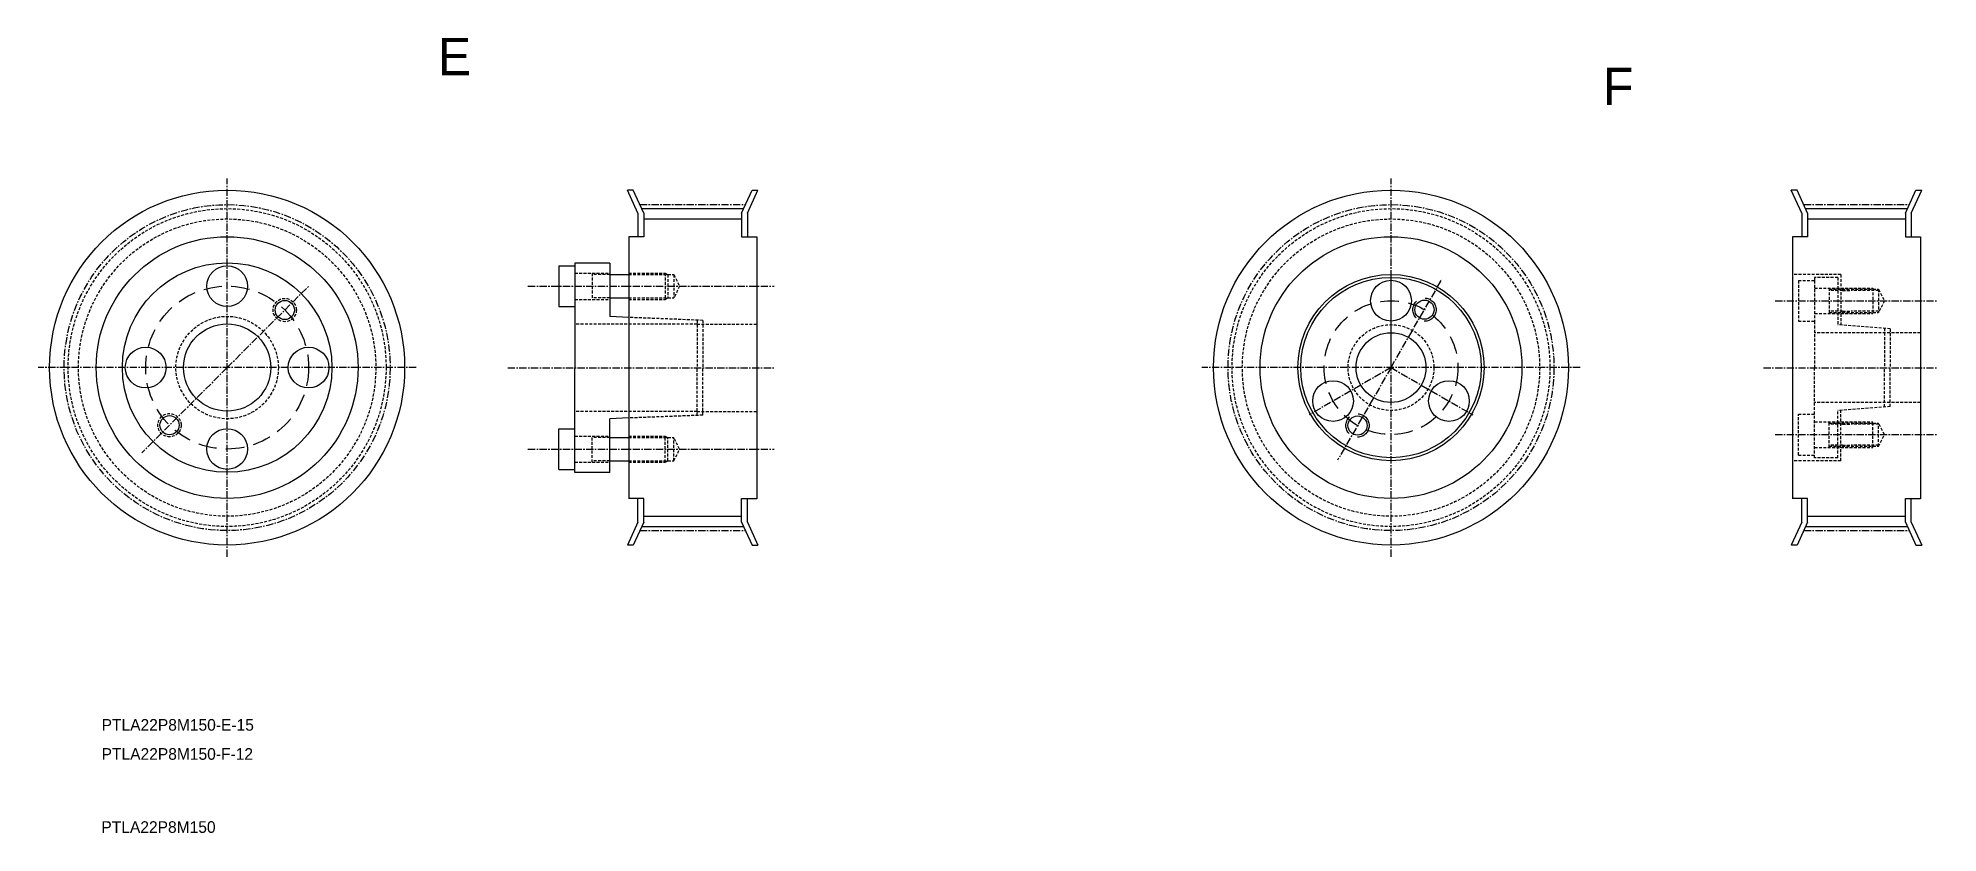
# Model space of a CAD drawing. Extents: x -275 to 51, y 877 to 1013.
import ezdxf

# ---------------------------------------------------------------- set-up
doc = ezdxf.new("R2010")
doc.units = 0
for name, pattern in [('CENTER', [2, 1.25, -0.25, 0.25, -0.25]), ('CENTER2', [28.575, 19.05, -3.175, 3.175, -3.175]), ('DASHED', [0.75, 0.5, -0.25]), ('HIDDEN2', [4.7625, 3.175, -1.5875])]:
    doc.linetypes.add(name, pattern=pattern)
doc.layers.get('0').update_dxf_attribs({"linetype": 'CONTINUOUS'})
doc.layers.add('CENTER', color=1, linetype='CENTER')

# ---------------------------------------------------------------- blocks, each defined once
blk = doc.blocks.new('*U22')
at = {"color": 7, "linetype": 'CENTER'}
blk.add_text('E', height=6.4, dxfattribs=at).set_placement((-206.61, 1006.78))
blk = doc.blocks.new('*U23')
at = {"color": 7, "linetype": 'CENTER'}
blk.add_text('F', height=6.4, dxfattribs=at).set_placement((-6.39, 1001.66))
blk = doc.blocks.new('*U24')
at = {"color": 7, "linetype": 'CENTER'}
blk.add_text('PTLA22P8M150', height=2, dxfattribs=at).set_placement((-264.43, 876.56))

msp = doc.modelspace()

# ---------------------------------------------------------------- linework, layer by layer
at = {"color": 1, "linetype": 'CENTER'}
for p, q in [((-242.82, 924.03), (-242.82, 989.03)), ((-42.82, 924.03), (-42.82, 989.03)), ((-242.82, 956.53), (-228.71, 970.63)), ((-42.82, 956.53), (-34.07, 971.69)), ((-210.32, 956.53), (-275.32, 956.53)), ((-242.82, 956.53), (-257.46, 941.89)), ((-10.32, 956.53), (-75.32, 956.53)), ((-42.82, 956.53), (-56.87, 948.41)), ((-42.82, 956.53), (-52.02, 940.6)), ((-42.82, 956.53), (-28.77, 948.41))]:
    msp.add_line(p, q, dxfattribs=at)
at = {"color": 7, "linetype": 'CONTINUOUS'}
for p, q in [((-173.03, 987.03), (-174.03, 987.03)), ((-172.22, 983.08), (-174.03, 987.03)), ((-171.22, 983.08), (-173.03, 987.03)), ((-154.42, 983.08), (-152.61, 987.03)), ((-153.42, 983.08), (-151.61, 987.03)), ((-152.61, 987.03), (-151.61, 987.03)), ((26.97, 987.03), (25.97, 987.03)), ((27.78, 983.08), (25.97, 987.03)), ((28.78, 983.08), (26.97, 987.03)), ((45.58, 983.08), (47.39, 987.03)), ((46.58, 983.08), (48.39, 987.03)), ((47.39, 987.03), (48.39, 987.03)), ((-172.22, 983.08), (-172.22, 979.03)), ((-171.58, 983.85), (-154.07, 983.85)), ((-171.22, 983.08), (-171.22, 979.03)), ((-154.42, 983.08), (-154.42, 979.03)), ((-153.42, 983.08), (-153.42, 979.03)), ((27.78, 983.08), (27.78, 979.03)), ((28.42, 983.85), (45.93, 983.85)), ((28.78, 983.08), (28.78, 979.03)), ((45.58, 983.08), (45.58, 979.03)), ((46.58, 983.08), (46.58, 979.03)), ((-171.22, 982.08), (-154.42, 982.08)), ((28.78, 982.08), (45.58, 982.08)), ((-171.22, 979.03), (-173.82, 979.03)), ((-173.82, 979.03), (-173.82, 933.98)), ((-154.42, 979.03), (-153.42, 979.03)), ((-153.92, 979.03), (-151.82, 979.03)), ((-151.82, 979.03), (-151.82, 933.98)), ((26.18, 979.03), (26.18, 933.98)), ((28.78, 979.03), (26.18, 979.03)), ((45.58, 979.03), (46.58, 979.03)), ((46.08, 979.03), (48.18, 979.03)), ((48.18, 979.03), (48.18, 933.98)), ((-185.82, 974), (-183.07, 974)), ((-185.82, 974), (-185.82, 967)), ((-183.07, 974.5), (-183.07, 968)), ((-177.07, 974.5), (-183.07, 974.5)), ((-183.07, 974.5), (-183.07, 974)), ((-183.07, 974), (-183.07, 967)), ((-183.07, 974), (-183.07, 969.05)), ((-177.07, 974.5), (-177.07, 969.05)), ((-177.07, 974.5), (-177.07, 968)), ((-177.07, 972.5), (-173.82, 972.5)), ((-185.82, 967), (-183.07, 967)), ((-183.07, 969.05), (-183.07, 956.5)), ((-177.07, 968.8), (-177.07, 965.3)), ((-177.07, 968.5), (-173.82, 968.5)), ((-173.82, 965.14), (-177.07, 965.3)), ((-183.07, 943.95), (-183.07, 956.5)), ((-173.82, 947.87), (-177.07, 947.7)), ((-177.07, 944.2), (-177.07, 947.7)), ((-185.82, 946), (-183.07, 946)), ((-185.82, 939), (-185.82, 946)), ((-183.07, 939), (-183.07, 946)), ((-183.07, 938.5), (-183.07, 945)), ((-183.07, 939), (-183.07, 943.95)), ((-177.07, 938.5), (-177.07, 945)), ((-177.07, 944.5), (-173.82, 944.5)), ((-177.07, 938.5), (-177.07, 943.95)), ((-177.07, 940.5), (-173.82, 940.5)), ((-185.82, 939), (-183.07, 939)), ((-183.07, 938.5), (-183.07, 939)), ((-177.07, 938.5), (-183.07, 938.5)), ((-171.22, 934.03), (-173.82, 934.03)), ((-172.22, 929.97), (-172.22, 934.03)), ((-171.22, 929.97), (-171.22, 934.03)), ((-154.42, 929.97), (-154.42, 934.03)), ((-154.42, 934.03), (-153.42, 934.03)), ((-153.92, 934.03), (-151.82, 934.03)), ((-153.42, 929.97), (-153.42, 934.03)), ((28.78, 934.03), (26.18, 934.03)), ((27.78, 929.97), (27.78, 934.03)), ((28.78, 929.97), (28.78, 934.03)), ((45.58, 934.03), (46.58, 934.03)), ((45.58, 929.97), (45.58, 934.03)), ((46.08, 934.03), (48.18, 934.03)), ((46.58, 929.97), (46.58, 934.03)), ((-171.22, 930.97), (-154.42, 930.97)), ((28.78, 930.97), (45.58, 930.97)), ((-172.22, 929.97), (-174.03, 926.03)), ((-171.22, 929.97), (-173.03, 926.03)), ((-171.58, 929.2), (-154.07, 929.2)), ((-154.42, 929.97), (-152.61, 926.03)), ((-153.42, 929.97), (-151.61, 926.03)), ((27.78, 929.97), (25.97, 926.03)), ((28.78, 929.97), (26.97, 926.03)), ((28.42, 929.2), (45.93, 929.2)), ((45.58, 929.97), (47.39, 926.03)), ((46.58, 929.97), (48.39, 926.03)), ((-173.03, 926.03), (-174.03, 926.03)), ((-152.61, 926.03), (-151.61, 926.03)), ((26.97, 926.03), (25.97, 926.03)), ((47.39, 926.03), (48.39, 926.03))]:
    msp.add_line(p, q, dxfattribs=at)
at = {"color": 3, "linetype": 'DASHED'}
for p, q in [((-183.07, 972.75), (-177.07, 972.75)), ((-180.07, 972.75), (-180.07, 968.25)), ((-177.07, 972.5), (-180.07, 972.5)), ((-173.82, 972.75), (-167.57, 972.75)), ((-173.82, 972.5), (-166.07, 972.5)), ((-167.57, 972.75), (-167.57, 968.25)), ((-167.57, 972.75), (-167.07, 972.5)), ((-167.07, 972.5), (-167.07, 968.5)), ((-166.07, 972.5), (-166.07, 968.5)), ((-166.07, 972.5), (-165.07, 970.5)), ((-165.07, 970.5), (-166.07, 968.5)), ((34.48, 972.5), (26.18, 972.5)), ((27.18, 971.5), (27.18, 964.5)), ((27.18, 971.5), (29.98, 971.5)), ((33.98, 972), (29.98, 972)), ((29.98, 972), (29.98, 971.5)), ((29.98, 971.5), (29.98, 964.5)), ((29.98, 970.2), (39.98, 970.2)), ((32.48, 970.2), (32.48, 965.8)), ((32.48, 970), (40.98, 970)), ((34.78, 969.8), (32.48, 969.8)), ((33.98, 972), (33.98, 963.88)), ((34.48, 972.5), (34.48, 963.84)), ((34.78, 969.8), (36.28, 969.8)), ((40.98, 969.8), (36.28, 969.8)), ((39.98, 970.2), (39.98, 965.8)), ((40.98, 970), (40.98, 966)), ((40.98, 970), (41.98, 968)), ((-183.07, 968.25), (-177.07, 968.25)), ((-177.07, 968.5), (-180.07, 968.5)), ((-173.82, 968.5), (-166.07, 968.5)), ((-173.82, 968.25), (-167.57, 968.25)), ((-167.57, 968.25), (-167.07, 968.5)), ((41.98, 968), (40.98, 966)), ((-162.07, 964), (-183.07, 964)), ((-161.07, 964.65), (-173.82, 965.14)), ((-162.07, 964.69), (-162.07, 956.5)), ((-162.07, 964), (-151.82, 964)), ((-161.07, 964.65), (-161.07, 956.5)), ((27.18, 964.5), (29.98, 964.5)), ((29.98, 965.8), (39.98, 965.8)), ((29.98, 964.5), (29.98, 956.5)), ((34.78, 966.2), (32.48, 966.2)), ((32.48, 966), (40.98, 966)), ((42.98, 963.19), (33.98, 963.88)), ((34.78, 966.2), (36.28, 966.2)), ((40.98, 966.2), (36.28, 966.2)), ((41.98, 963.27), (41.98, 956.5)), ((42.98, 963.19), (42.98, 956.5)), ((48.18, 962.5), (29.98, 962.5)), ((-162.07, 948.31), (-162.07, 956.5)), ((-161.07, 948.35), (-161.07, 956.5)), ((29.98, 948.5), (29.98, 956.5)), ((41.98, 949.74), (41.98, 956.5)), ((42.98, 949.82), (42.98, 956.5)), ((48.18, 950.5), (29.98, 950.5)), ((-162.07, 949), (-183.07, 949)), ((-161.07, 948.35), (-173.82, 947.86)), ((-162.07, 949), (-151.82, 949)), ((27.18, 941.5), (27.18, 948.5)), ((27.18, 948.5), (29.98, 948.5)), ((29.98, 941), (29.98, 948.5)), ((29.98, 947.2), (39.98, 947.2)), ((32.48, 942.8), (32.48, 947.2)), ((32.48, 947), (40.98, 947)), ((42.98, 949.82), (33.98, 949.13)), ((33.98, 941), (33.98, 949.13)), ((34.48, 940.5), (34.48, 949.17)), ((39.98, 942.8), (39.98, 947.2)), ((40.98, 943), (40.98, 947)), ((41.98, 945), (40.98, 947)), ((-183.07, 944.75), (-177.07, 944.75)), ((-180.07, 940.25), (-180.07, 944.75)), ((-177.07, 944.5), (-180.07, 944.5)), ((-173.82, 944.75), (-167.57, 944.75)), ((-173.82, 944.5), (-166.07, 944.5)), ((-167.57, 944.75), (-167.07, 944.5)), ((-167.57, 940.25), (-167.57, 944.75)), ((-167.07, 940.5), (-167.07, 944.5)), ((-165.07, 942.5), (-166.07, 944.5)), ((-166.07, 940.5), (-166.07, 944.5)), ((34.78, 946.8), (32.48, 946.8)), ((34.78, 946.8), (36.28, 946.8)), ((40.98, 946.8), (36.28, 946.8)), ((40.98, 943), (41.98, 945)), ((-177.07, 940.5), (-180.07, 940.5)), ((-173.82, 940.5), (-166.07, 940.5)), ((-167.57, 940.25), (-167.07, 940.5)), ((-166.07, 940.5), (-165.07, 942.5)), ((34.48, 940.5), (26.18, 940.5)), ((27.18, 941.5), (29.98, 941.5)), ((29.98, 942.8), (39.98, 942.8)), ((33.98, 941), (29.98, 941)), ((34.78, 943.2), (32.48, 943.2)), ((32.48, 943), (40.98, 943)), ((34.78, 943.2), (36.28, 943.2)), ((40.98, 943.2), (36.28, 943.2)), ((-183.07, 940.25), (-177.07, 940.25)), ((-173.82, 940.25), (-167.57, 940.25))]:
    msp.add_line(p, q, dxfattribs=at)
at = {"color": 1, "linetype": 'CENTER2'}
msp.add_line((-42.82, 956.53), (-42.82, 972.75), dxfattribs=at)
at = {"color": 7, "linetype": 'CONTINUOUS'}
for centre, radius in [((-242.82, 956.53), 30.5), ((-42.82, 956.53), 30.5), ((-242.82, 956.53), 22.5), ((-42.82, 956.53), 22.5), ((-242.82, 956.53), 18), ((-242.82, 970.53), 3.5), ((-42.82, 956.53), 16), ((-42.82, 956.53), 15.5), ((-42.82, 968.03), 3.5), ((-242.82, 956.53), 7.5), ((-256.82, 956.53), 3.5), ((-228.82, 956.53), 3.5), ((-42.82, 956.53), 6), ((-52.78, 950.78), 3.5), ((-32.86, 950.78), 3.5), ((-242.82, 942.53), 3.5)]:
    msp.add_circle(centre, radius, dxfattribs=at)
at = {"color": 1, "linetype": 'CENTER'}
for centre in [(-242.82, 956.53), (-42.82, 956.53)]:
    msp.add_circle(centre, 28.01, dxfattribs=at)
at = {"color": 3, "linetype": 'DASHED'}
for centre, radius in [((-242.82, 956.53), 27.32), ((-42.82, 956.53), 27.32), ((-242.82, 956.53), 25.55), ((-42.82, 956.53), 25.55), ((-232.92, 966.42), 2), ((-242.82, 956.53), 8.8), ((-42.82, 956.53), 7.38), ((-252.72, 946.63), 2)]:
    msp.add_circle(centre, radius, dxfattribs=at)
at = {"color": 1, "linetype": 'HIDDEN2'}
for centre, radius in [((-242.82, 956.53), 14), ((-42.82, 956.53), 11.5)]:
    msp.add_circle(centre, radius, dxfattribs=at)
for centre in [(-232.92, 966.42), (-37.07, 966.48), (-252.72, 946.63), (-48.57, 946.57)]:
    msp.add_circle(centre, 1.65)
at = {"color": 3, "linetype": 'HIDDEN2'}
for centre in [(-37.07, 966.48), (-48.57, 946.57)]:
    msp.add_circle(centre, 2, dxfattribs=at)
at = {"layer": 'CENTER', "color": 1, "linetype": 'CENTER'}
for p, q in [((-171.89, 984.54), (-153.76, 984.54)), ((28.11, 984.54), (46.24, 984.54)), ((-191.13, 970.5), (-148.82, 970.5)), ((23.18, 968), (51.18, 968)), ((-194.61, 956.5), (-148.82, 956.5)), ((21.18, 956.5), (51.18, 956.5)), ((23.18, 945), (51.18, 945)), ((-191.13, 942.5), (-148.82, 942.5)), ((-171.89, 928.52), (-153.76, 928.52)), ((28.11, 928.52), (46.24, 928.52))]:
    msp.add_line(p, q, dxfattribs=at)

# ---------------------------------------------------------------- block references
at = {"color": 1, "linetype": 'CENTER'}
for name in ['*U22', '*U23', '*U24']:
    msp.add_blockref(name, (0, 0), dxfattribs=at)

# ---------------------------------------------------------------- texts
at = {"color": 7, "linetype": 'CONTINUOUS'}
for s, p in [('PTLA22P8M150-E-15', (-264.39, 894.12)), ('PTLA22P8M150-F-12', (-264.39, 889.12))]:
    msp.add_text(s, height=2, dxfattribs=at).set_placement(p)

doc.saveas('drawing.dxf')
